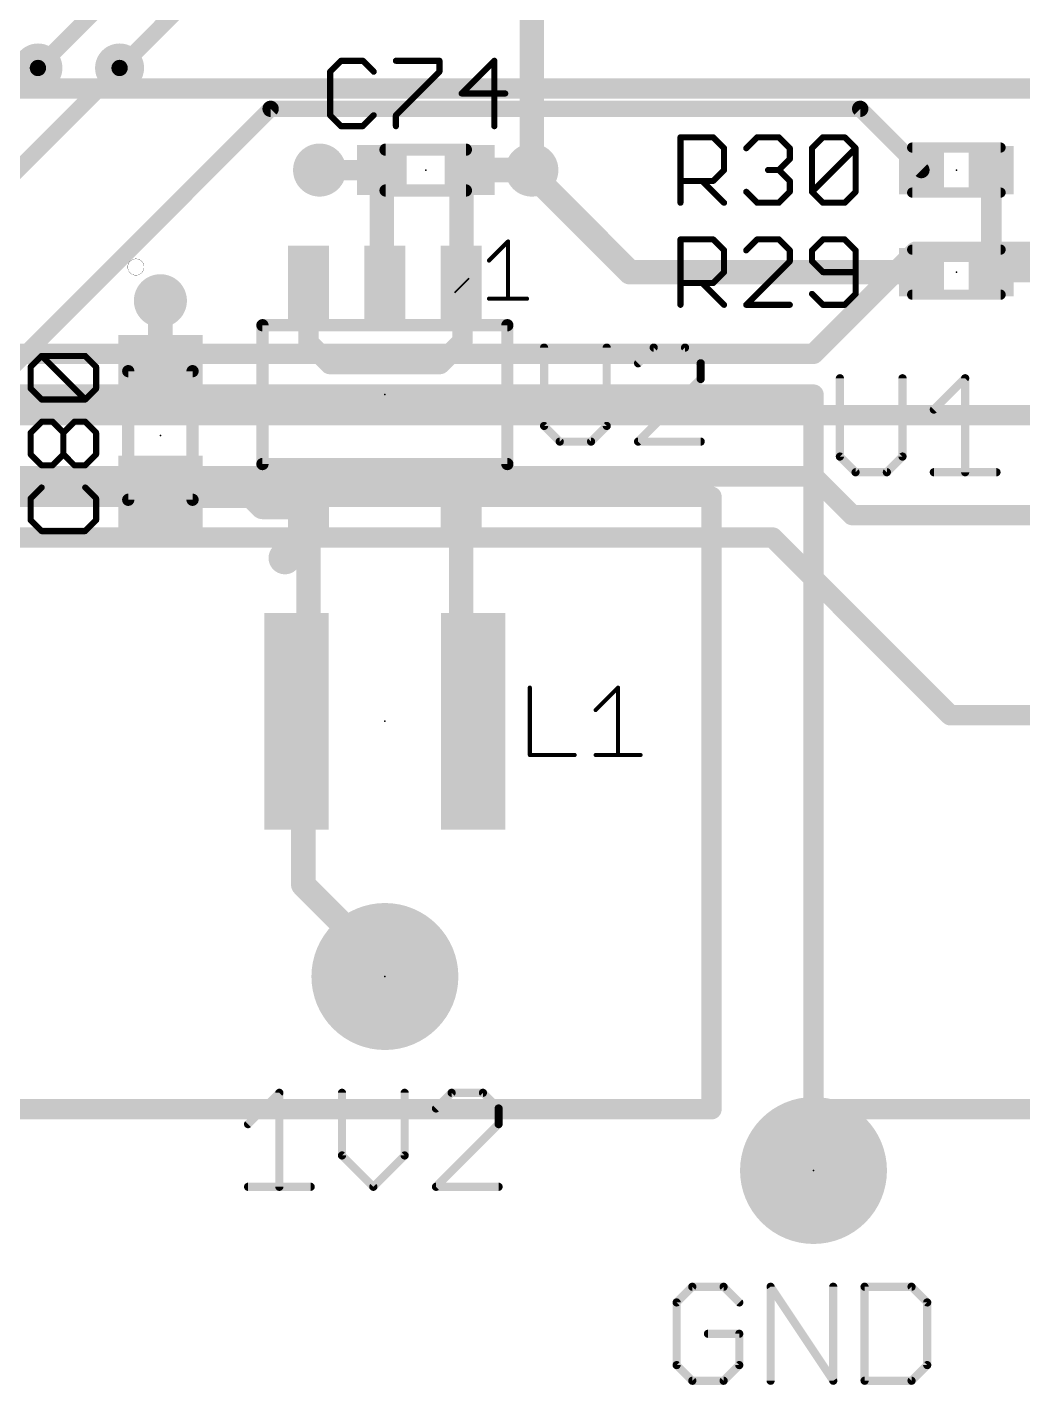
# Model space of a CAD drawing. Extents: x -18 to 144, y -21 to 125.
# Drawn here: x 67.68 to 80.08, y 48.64 to 65.53 of the extents above; entities that cross this region are included whole.
import ezdxf

# ---------------------------------------------------------------- set-up
doc = ezdxf.new("R2010")
doc.units = 0
for name, color, linetype in [('1', 22, 'CONTINUOUS'), ('114', 4, 'CONTINUOUS'), ('15', 23, 'CONTINUOUS'), ('16', 132, 'CONTINUOUS'), ('17', 1, 'CONTINUOUS'), ('18', 110, 'CONTINUOUS'), ('21', 253, 'CONTINUOUS'), ('23', 53, 'CONTINUOUS'), ('25', 253, 'CONTINUOUS'), ('27', 252, 'CONTINUOUS')]:
    doc.layers.add(name, color=color, linetype=linetype)

# ---------------------------------------------------------------- blocks, each defined once
blk = doc.blocks.new('ROUNDP')
at = {"const_width": 0.5}
blk.add_lwpolyline([(0, -0.25, 1), (0, 0.25, 1), (0, -0.25)], format="xyb", dxfattribs=at)
blk = doc.blocks.new('RECT')
blk.add_solid([(-0.5, -0.5), (0.5, -0.5), (-0.5, 0.5), (0.5, 0.5)])
blk = doc.blocks.new('ROUNDV')
at = {"const_width": 0.5}
blk.add_lwpolyline([(0, -0.25, 1), (0, 0.25, 1), (0, -0.25)], format="xyb", dxfattribs=at)

msp = doc.modelspace()

# ---------------------------------------------------------------- linework, layer by layer
at = {"layer": '1'}
for points, const_width in [([(64.0334, 57.8358), (70.7136, 64.516)], 0.2032), ([(70.7136, 64.516), (78.051, 64.516)], 0.2032), ([(78.051, 64.516), (78.813, 63.754)], 0.2032), ([(72.0979, 63.754), (71.3232, 63.754)], 0.254), ([(72.0979, 62.3634), (72.0979, 63.754)], 0.3048), ([(73.1901, 63.754), (73.0885, 63.7248)], 0.3048), ([(73.0885, 63.7248), (73.0885, 62.3278)], 0.3048), ([(73.1901, 63.754), (73.9648, 63.754)], 0.3048), ([(73.9648, 63.754), (73.9648, 63.7032)], 0.3048), ([(73.9648, 63.7032), (75.184, 62.484)], 0.3048), ([(79.683, 62.484), (79.683, 63.754)], 0.254), ([(75.184, 62.484), (78.813, 62.484)], 0.3048), ([(80.838, 62.484), (79.683, 62.484)], 0.254), ([(71.186, 62.3253), (71.186, 61.6052)], 0.254), ([(72.136, 62.3253), (72.0979, 62.3634)], 0.254), ([(73.0885, 62.3278), (73.086, 62.3253)], 0.3048), ([(73.1012, 62.3101), (73.086, 62.3253)], 0.254), ([(73.1012, 61.6204), (73.1012, 62.3101)], 0.254), ([(69.342, 61.202), (69.342, 62.1284)], 0.3048), ([(71.186, 61.6052), (71.4502, 61.341)], 0.254), ([(72.8218, 61.341), (73.1012, 61.6204)], 0.254), ([(71.4502, 61.341), (72.8218, 61.341)], 0.254), ([(69.342, 59.702), (70.473, 59.702)], 0.3048), ([(70.473, 59.702), (70.612, 59.563)], 0.3048), ([(70.612, 59.563), (71.1543, 59.563)], 0.3048), ([(71.1543, 59.563), (71.186, 59.5948)], 0.254), ([(71.186, 59.5948), (71.186, 56.896)], 0.3048), ([(73.086, 59.5948), (73.086, 56.896)], 0.3048), ([(71.186, 56.896), (71.0375, 56.896)], 0.254), ([(71.12, 56.8135), (71.0375, 56.896)], 0.254), ([(71.12, 54.864), (71.12, 56.8135)], 0.3048), ([(73.086, 56.896), (73.2345, 56.896)], 0.254), ([(72.136, 53.848), (71.12, 54.864)], 0.3048), ([(72.136, 53.721), (72.136, 53.848)], 0.254)]:
    msp.add_lwpolyline(points, dxfattribs=dict(at, const_width=const_width))
for points, const_width in [([(70.7136, 64.5668, 1), (70.7136, 64.4652)], 0.1016), ([(70.7495, 64.4801, 1), (70.6777, 64.5519)], 0.1016), ([(78.0869, 64.5519, 1), (78.0151, 64.4801)], 0.1016), ([(78.051, 64.4652, 1), (78.051, 64.5668)], 0.1016), ([(71.3232, 63.8175, 1), (71.3232, 63.6905)], 0.127), ([(72.1741, 63.754, 1), (72.0217, 63.754)], 0.1524), ([(72.0979, 63.6905, 1), (72.0979, 63.8175)], 0.127), ([(73.1647, 63.7248, 1), (73.0123, 63.7248)], 0.1524), ([(73.0674, 63.798, 1), (73.1096, 63.6515)], 0.1524), ([(73.1901, 63.8302, 1), (73.1901, 63.6778)], 0.1524), ([(73.2112, 63.6808, 1), (73.169, 63.8272)], 0.1524), ([(74.041, 63.754, 1), (73.8886, 63.754)], 0.1524), ([(74.0187, 63.7571, 1), (73.9109, 63.6493)], 0.1524), ([(73.9648, 63.6778, 1), (73.9648, 63.8302)], 0.1524), ([(79.7465, 63.754, 1), (79.6195, 63.754)], 0.127), ([(73.8886, 63.7032, 1), (74.041, 63.7032)], 0.1524), ([(78.7771, 63.7181, 1), (78.8489, 63.7899)], 0.1016), ([(75.184, 62.5602, 1), (75.184, 62.4078)], 0.1524), ([(75.1301, 62.4301, 1), (75.2379, 62.5379)], 0.1524), ([(78.813, 62.4078, 1), (78.813, 62.5602)], 0.1524), ([(79.683, 62.5475, 1), (79.683, 62.4205)], 0.127), ([(79.6195, 62.484, 1), (79.7465, 62.484)], 0.127), ([(71.2495, 62.3253, 1), (71.1225, 62.3253)], 0.127), ([(72.0217, 62.3634, 1), (72.1741, 62.3634)], 0.1524), ([(72.1428, 62.4083, 1), (72.053, 62.3184)], 0.127), ([(72.0911, 62.2803, 1), (72.1809, 62.3702)], 0.127), ([(73.0321, 62.3791, 1), (73.1399, 62.2714)], 0.1524), ([(73.0123, 62.3278, 1), (73.1647, 62.3278)], 0.1524), ([(73.1424, 62.2739, 1), (73.0346, 62.3816)], 0.1524), ([(73.1309, 62.3702, 1), (73.0411, 62.2803)], 0.127), ([(73.1647, 62.3101, 1), (73.0377, 62.3101)], 0.127), ([(73.0563, 62.2651, 1), (73.1461, 62.355)], 0.127), ([(69.4182, 62.1284, 1), (69.2658, 62.1284)], 0.1524), ([(71.2309, 61.6501, 1), (71.1411, 61.5603)], 0.127), ([(71.1225, 61.6052, 1), (71.2495, 61.6052)], 0.127), ([(73.0377, 61.6204, 1), (73.1647, 61.6204)], 0.127), ([(73.1461, 61.5755, 1), (73.0563, 61.6653)], 0.127), ([(71.4502, 61.4045, 1), (71.4502, 61.2775)], 0.127), ([(71.4053, 61.2961, 1), (71.4951, 61.3859)], 0.127), ([(72.7769, 61.3859, 1), (72.8667, 61.2961)], 0.127), ([(72.8218, 61.2775, 1), (72.8218, 61.4045)], 0.127), ([(69.2658, 61.202, 1), (69.4182, 61.202)], 0.1524), ([(69.342, 59.7782, 1), (69.342, 59.6258)], 0.1524), ([(70.5269, 59.7559, 1), (70.4191, 59.6481)], 0.1524), ([(70.473, 59.6258, 1), (70.473, 59.7782)], 0.1524), ([(70.612, 59.6392, 1), (70.612, 59.4868)], 0.1524), ([(70.5581, 59.5091, 1), (70.6659, 59.6169)], 0.1524), ([(71.1093, 59.6079, 1), (71.1992, 59.5181)], 0.127), ([(71.2622, 59.5948, 1), (71.1098, 59.5948)], 0.1524), ([(71.2309, 59.5498, 1), (71.1411, 59.6397)], 0.127), ([(71.1543, 59.4868, 1), (71.1543, 59.6392)], 0.1524), ([(73.1622, 59.5948, 1), (73.0098, 59.5948)], 0.1524), ([(71.0824, 56.9409, 1), (70.9925, 56.8511)], 0.127), ([(71.0375, 56.9595, 1), (71.0375, 56.8325)], 0.127), ([(71.1962, 56.8135, 1), (71.0438, 56.8135)], 0.1524), ([(71.1098, 56.896, 1), (71.2622, 56.896)], 0.1524), ([(71.186, 56.8325, 1), (71.186, 56.9595)], 0.127), ([(73.0098, 56.896, 1), (73.1622, 56.896)], 0.1524), ([(73.086, 56.9595, 1), (73.086, 56.8325)], 0.127), ([(73.2345, 56.8325, 1), (73.2345, 56.9595)], 0.127), ([(71.0751, 56.7685, 1), (71.1649, 56.8584)], 0.127), ([(71.1739, 54.9179, 1), (71.0661, 54.8101)], 0.1524), ([(71.0438, 54.864, 1), (71.1962, 54.864)], 0.1524), ([(72.0821, 53.7941, 1), (72.1899, 53.9019)], 0.1524), ([(72.1995, 53.848, 1), (72.0725, 53.848)], 0.127), ([(72.0725, 53.721, 1), (72.1995, 53.721)], 0.127)]:
    msp.add_lwpolyline(points, format="xyb", dxfattribs=dict(at, const_width=const_width))
at = {"layer": '114', "const_width": 0.0025}
msp.add_lwpolyline([(69.0372, 62.4459, 1), (69.0372, 62.6491, 1), (69.0372, 62.4459)], format="xyb", dxfattribs=at)
at = {"layer": '15'}
for points, const_width in [([(67.818, 65.024), (70.358, 67.564)], 0.2032), ([(68.834, 65.024), (70.866, 67.056)], 0.2032), ([(64.77, 64.77), (85.09, 64.77)], 0.254), ([(77.47, 60.96), (46.99, 60.96)], 0.254), ([(77.47, 52.07), (77.47, 60.96)], 0.254), ([(45.72, 59.69), (76.2, 59.69)], 0.254), ([(76.2, 59.69), (76.2, 52.07)], 0.254), ([(76.2, 52.07), (38.608, 52.07)], 0.254), ([(85.09, 52.07), (77.47, 52.07)], 0.254)]:
    msp.add_lwpolyline(points, dxfattribs=dict(at, const_width=const_width))
for points, const_width in [([(67.7821, 65.0599, 1), (67.8539, 64.9881)], 0.1016), ([(68.7981, 65.0599, 1), (68.8699, 64.9881)], 0.1016), ([(77.5335, 60.96, 1), (77.4065, 60.96)], 0.127), ([(77.47, 60.8965, 1), (77.47, 61.0235)], 0.127), ([(76.2635, 59.69, 1), (76.1365, 59.69)], 0.127), ([(76.2, 59.6265, 1), (76.2, 59.7535)], 0.127), ([(76.2, 52.0065, 1), (76.2, 52.1335)], 0.127), ([(77.47, 52.1335, 1), (77.47, 52.0065)], 0.127), ([(76.1365, 52.07, 1), (76.2635, 52.07)], 0.127), ([(77.4065, 52.07, 1), (77.5335, 52.07)], 0.127)]:
    msp.add_lwpolyline(points, format="xyb", dxfattribs=dict(at, const_width=const_width))
at = {"layer": '16'}
for points, const_width in [([(73.9648, 63.754), (73.9648, 66.7004)], 0.3048), ([(67.818, 65.024), (66.04, 63.246)], 0.2032), ([(68.834, 65.024), (66.548, 62.738)], 0.2032), ([(77.47, 61.468), (78.74, 62.738)], 0.254), ([(78.74, 62.738), (84.4042, 62.738)], 0.254), ([(77.47, 61.468), (61.722, 61.468)], 0.254), ([(62.484, 60.706), (84.836, 60.706)], 0.254), ([(67.056, 59.944), (77.47, 59.944)], 0.254), ([(77.47, 59.944), (77.9526, 59.4614)], 0.254), ([(77.9526, 59.4614), (88.2142, 59.4614)], 0.254), ([(67.5132, 59.182), (76.962, 59.182)], 0.254), ([(76.962, 59.182), (79.1718, 56.9722)], 0.254), ([(79.1718, 56.9722), (88.2142, 56.9722)], 0.254)]:
    msp.add_lwpolyline(points, dxfattribs=dict(at, const_width=const_width))
for points, const_width in [([(67.8539, 64.9881, 1), (67.7821, 65.0599)], 0.1016), ([(68.8699, 64.9881, 1), (68.7981, 65.0599)], 0.1016), ([(73.8886, 63.754, 1), (74.041, 63.754)], 0.1524), ([(78.74, 62.8015, 1), (78.74, 62.6745)], 0.127), ([(78.7849, 62.6931, 1), (78.6951, 62.7829)], 0.127), ([(77.4251, 61.5129, 1), (77.5149, 61.4231)], 0.127), ([(77.47, 61.4045, 1), (77.47, 61.5315)], 0.127), ([(77.5149, 59.9889, 1), (77.4251, 59.8991)], 0.127), ([(77.47, 59.8805, 1), (77.47, 60.0075)], 0.127), ([(77.9526, 59.5249, 1), (77.9526, 59.3979)], 0.127), ([(77.9077, 59.4165, 1), (77.9975, 59.5063)], 0.127), ([(77.0069, 59.2269, 1), (76.9171, 59.1371)], 0.127), ([(76.962, 59.1185, 1), (76.962, 59.2455)], 0.127), ([(79.1718, 57.0357, 1), (79.1718, 56.9087)], 0.127), ([(79.1269, 56.9273, 1), (79.2167, 57.0171)], 0.127)]:
    msp.add_lwpolyline(points, format="xyb", dxfattribs=dict(at, const_width=const_width))
at = {"layer": '21'}
for points, const_width in [([(73.144, 64.008), (72.144, 64.008)], 0.1524), ([(78.698, 64.034), (79.798, 64.034)], 0.127), ([(72.144, 63.5), (73.144, 63.5)], 0.1524), ([(78.698, 63.474), (79.798, 63.474)], 0.127), ([(73.4314, 62.6283), (73.6687, 62.8656)], 0.0508), ([(73.6687, 62.8656), (73.6687, 62.1538)], 0.0508), ([(79.798, 62.764), (78.698, 62.764)], 0.127), ([(73.4314, 62.1538), (73.9059, 62.1538)], 0.0508), ([(79.798, 62.204), (78.698, 62.204)], 0.127), ([(70.612, 61.8236), (70.612, 60.0964)], 0.1524), ([(70.612, 61.8236), (73.66, 61.8236)], 0.1524), ([(73.66, 60.0964), (73.66, 61.8236)], 0.1524), ([(69.742, 61.252), (68.942, 61.252)], 0.1524), ([(68.942, 61.252), (68.942, 59.652)], 0.1524), ([(69.742, 59.652), (69.742, 61.252)], 0.1524), ([(70.612, 60.0964), (73.66, 60.0964)], 0.1524), ([(68.942, 59.652), (69.742, 59.652)], 0.1524), ([(70.4327, 51.8844), (70.8225, 52.2742)], 0.1016), ([(70.8225, 52.2742), (70.8225, 51.1048)], 0.1016), ([(71.6021, 52.2742), (71.6021, 51.4946)], 0.1016), ([(72.3817, 51.4946), (72.3817, 52.2742)], 0.1016), ([(72.9664, 52.2742), (72.7715, 52.0793)], 0.1016), ([(73.3562, 52.2742), (72.9664, 52.2742)], 0.1016), ([(73.5511, 52.0793), (73.3562, 52.2742)], 0.1016), ([(73.5511, 51.8844), (73.5511, 52.0793)], 0.1016), ([(72.7715, 51.1048), (73.5511, 51.8844)], 0.1016), ([(71.6021, 51.4946), (71.9919, 51.1048)], 0.1016), ([(71.9919, 51.1048), (72.3817, 51.4946)], 0.1016), ([(70.4327, 51.1048), (71.2123, 51.1048)], 0.1016), ([(73.5511, 51.1048), (72.7715, 51.1048)], 0.1016), ([(75.9616, 49.8612), (75.7667, 49.6663)], 0.1016), ([(76.3514, 49.8612), (75.9616, 49.8612)], 0.1016), ([(76.5463, 49.6663), (76.3514, 49.8612)], 0.1016), ([(76.9361, 48.6918), (76.9361, 49.8612)], 0.1016), ([(76.9361, 49.8612), (77.7157, 48.6918)], 0.1016), ([(77.7157, 48.6918), (77.7157, 49.8612)], 0.1016), ([(78.1055, 49.8612), (78.1055, 48.6918)], 0.1016), ([(78.6902, 49.8612), (78.1055, 49.8612)], 0.1016), ([(78.8851, 49.6663), (78.6902, 49.8612)], 0.1016), ([(75.7667, 49.6663), (75.7667, 48.8867)], 0.1016), ([(78.8851, 48.8867), (78.8851, 49.6663)], 0.1016), ([(76.5463, 49.2765), (76.1565, 49.2765)], 0.1016), ([(76.5463, 48.8867), (76.5463, 49.2765)], 0.1016), ([(75.7667, 48.8867), (75.9616, 48.6918)], 0.1016), ([(76.3514, 48.6918), (76.5463, 48.8867)], 0.1016), ([(78.6902, 48.6918), (78.8851, 48.8867)], 0.1016), ([(75.9616, 48.6918), (76.3514, 48.6918)], 0.1016), ([(78.1055, 48.6918), (78.6902, 48.6918)], 0.1016)]:
    msp.add_lwpolyline(points, dxfattribs=dict(at, const_width=const_width))
for points, const_width in [([(72.144, 64.0461, 1), (72.144, 63.9699)], 0.0762), ([(73.144, 63.9699, 1), (73.144, 64.0461)], 0.0762), ([(78.698, 64.0658, 1), (78.698, 64.0023)], 0.0635), ([(79.798, 64.0023, 1), (79.798, 64.0658)], 0.0635), ([(72.144, 63.5381, 1), (72.144, 63.4619)], 0.0762), ([(73.144, 63.4619, 1), (73.144, 63.5381)], 0.0762), ([(78.698, 63.5058, 1), (78.698, 63.4423)], 0.0635), ([(79.798, 63.4423, 1), (79.798, 63.5058)], 0.0635), ([(73.6814, 62.8656, 1), (73.656, 62.8656)], 0.0254), ([(73.6776, 62.8566, 1), (73.6597, 62.8746)], 0.0254), ([(78.698, 62.7958, 1), (78.698, 62.7323)], 0.0635), ([(79.798, 62.7323, 1), (79.798, 62.7958)], 0.0635), ([(73.4224, 62.6373, 1), (73.4404, 62.6194)], 0.0254), ([(73.4314, 62.1665, 1), (73.4314, 62.1411)], 0.0254), ([(73.656, 62.1538, 1), (73.6814, 62.1538)], 0.0254), ([(73.9059, 62.1411, 1), (73.9059, 62.1665)], 0.0254), ([(78.698, 62.2358, 1), (78.698, 62.1722)], 0.0635), ([(79.798, 62.1722, 1), (79.798, 62.2358)], 0.0635), ([(70.6501, 61.8236, 1), (70.5739, 61.8236)], 0.0762), ([(70.612, 61.8617, 1), (70.612, 61.7855)], 0.0762), ([(73.6981, 61.8236, 1), (73.6219, 61.8236)], 0.0762), ([(73.66, 61.7855, 1), (73.66, 61.8617)], 0.0762), ([(68.942, 61.2901, 1), (68.942, 61.2139)], 0.0762), ([(68.9801, 61.252, 1), (68.9039, 61.252)], 0.0762), ([(69.7801, 61.252, 1), (69.7039, 61.252)], 0.0762), ([(69.742, 61.2139, 1), (69.742, 61.2901)], 0.0762), ([(70.612, 60.1345, 1), (70.612, 60.0583)], 0.0762), ([(70.5739, 60.0964, 1), (70.6501, 60.0964)], 0.0762), ([(73.6219, 60.0964, 1), (73.6981, 60.0964)], 0.0762), ([(73.66, 60.0583, 1), (73.66, 60.1345)], 0.0762), ([(68.942, 59.6901, 1), (68.942, 59.6139)], 0.0762), ([(68.9039, 59.652, 1), (68.9801, 59.652)], 0.0762), ([(69.7039, 59.652, 1), (69.7801, 59.652)], 0.0762), ([(69.742, 59.6139, 1), (69.742, 59.6901)], 0.0762), ([(70.9676, 58.928, 1), (70.8152, 58.928)], 0.254), ([(70.8152, 58.928, 1), (70.9676, 58.928)], 0.254), ([(70.8787, 58.928, 1), (70.7517, 58.928)], 0.127), ([(70.7517, 58.928, 1), (70.8787, 58.928)], 0.127), ([(71.0311, 58.928, 1), (70.9041, 58.928)], 0.127), ([(70.9041, 58.928, 1), (71.0311, 58.928)], 0.127), ([(70.8479, 52.2742, 1), (70.7971, 52.2742)], 0.0508), ([(70.8405, 52.2562, 1), (70.8045, 52.2922)], 0.0508), ([(71.6275, 52.2742, 1), (71.5767, 52.2742)], 0.0508), ([(72.4071, 52.2742, 1), (72.3563, 52.2742)], 0.0508), ([(72.9664, 52.2996, 1), (72.9664, 52.2488)], 0.0508), ([(72.9844, 52.2562, 1), (72.9484, 52.2922)], 0.0508), ([(73.3742, 52.2922, 1), (73.3382, 52.2562)], 0.0508), ([(73.3562, 52.2488, 1), (73.3562, 52.2996)], 0.0508), ([(72.7535, 52.0973, 1), (72.7895, 52.0613)], 0.0508), ([(73.5765, 52.0793, 1), (73.5257, 52.0793)], 0.0508), ([(73.5331, 52.0613, 1), (73.5691, 52.0973)], 0.0508), ([(70.4147, 51.9024, 1), (70.4507, 51.8664)], 0.0508), ([(73.5257, 51.8844, 1), (73.5765, 51.8844)], 0.0508), ([(73.5691, 51.8664, 1), (73.5331, 51.9024)], 0.0508), ([(71.6201, 51.5126, 1), (71.5841, 51.4766)], 0.0508), ([(71.5767, 51.4946, 1), (71.6275, 51.4946)], 0.0508), ([(72.3563, 51.4946, 1), (72.4071, 51.4946)], 0.0508), ([(72.3997, 51.4766, 1), (72.3637, 51.5126)], 0.0508), ([(70.4327, 51.1302, 1), (70.4327, 51.0794)], 0.0508), ([(70.7971, 51.1048, 1), (70.8479, 51.1048)], 0.0508), ([(71.2123, 51.0794, 1), (71.2123, 51.1302)], 0.0508), ([(71.9739, 51.1228, 1), (72.0099, 51.0868)], 0.0508), ([(71.9739, 51.0868, 1), (72.0099, 51.1228)], 0.0508), ([(72.7535, 51.1228, 1), (72.7895, 51.0868)], 0.0508), ([(72.7715, 51.1302, 1), (72.7715, 51.0794)], 0.0508), ([(73.5511, 51.0794, 1), (73.5511, 51.1302)], 0.0508), ([(75.9616, 49.8866, 1), (75.9616, 49.8358)], 0.0508), ([(75.9796, 49.8432, 1), (75.9436, 49.8792)], 0.0508), ([(76.3694, 49.8792, 1), (76.3334, 49.8432)], 0.0508), ([(76.3514, 49.8358, 1), (76.3514, 49.8866)], 0.0508), ([(76.9615, 49.8612, 1), (76.9107, 49.8612)], 0.0508), ([(76.9572, 49.8753, 1), (76.915, 49.8471)], 0.0508), ([(77.7411, 49.8612, 1), (77.6903, 49.8612)], 0.0508), ([(78.1309, 49.8612, 1), (78.0801, 49.8612)], 0.0508), ([(78.1055, 49.8866, 1), (78.1055, 49.8358)], 0.0508), ([(78.7082, 49.8792, 1), (78.6722, 49.8432)], 0.0508), ([(78.6902, 49.8358, 1), (78.6902, 49.8866)], 0.0508), ([(75.7487, 49.6843, 1), (75.7847, 49.6483)], 0.0508), ([(75.7921, 49.6663, 1), (75.7413, 49.6663)], 0.0508), ([(76.5283, 49.6483, 1), (76.5643, 49.6843)], 0.0508), ([(78.9105, 49.6663, 1), (78.8597, 49.6663)], 0.0508), ([(78.8671, 49.6483, 1), (78.9031, 49.6843)], 0.0508), ([(76.1565, 49.3019, 1), (76.1565, 49.2511)], 0.0508), ([(76.5717, 49.2765, 1), (76.5209, 49.2765)], 0.0508), ([(76.5463, 49.2511, 1), (76.5463, 49.3019)], 0.0508), ([(75.7847, 48.9047, 1), (75.7487, 48.8687)], 0.0508), ([(75.7413, 48.8867, 1), (75.7921, 48.8867)], 0.0508), ([(76.5209, 48.8867, 1), (76.5717, 48.8867)], 0.0508), ([(76.5643, 48.8687, 1), (76.5283, 48.9047)], 0.0508), ([(78.8597, 48.8867, 1), (78.9105, 48.8867)], 0.0508), ([(78.9031, 48.8687, 1), (78.8671, 48.9047)], 0.0508), ([(75.9616, 48.7172, 1), (75.9616, 48.6664)], 0.0508), ([(75.9436, 48.6738, 1), (75.9796, 48.7098)], 0.0508), ([(76.3334, 48.7098, 1), (76.3694, 48.6738)], 0.0508), ([(76.3514, 48.6664, 1), (76.3514, 48.7172)], 0.0508), ([(76.9107, 48.6918, 1), (76.9615, 48.6918)], 0.0508), ([(77.6903, 48.6918, 1), (77.7411, 48.6918)], 0.0508), ([(77.6946, 48.6777, 1), (77.7368, 48.7059)], 0.0508), ([(78.1055, 48.7172, 1), (78.1055, 48.6664)], 0.0508), ([(78.0801, 48.6918, 1), (78.1309, 48.6918)], 0.0508), ([(78.6722, 48.7098, 1), (78.7082, 48.6738)], 0.0508), ([(78.6902, 48.6664, 1), (78.6902, 48.7172)], 0.0508)]:
    msp.add_lwpolyline(points, format="xyb", dxfattribs=dict(at, const_width=const_width))
at = {"layer": '23'}
for p in [(72.644, 63.754), (79.248, 63.754), (79.248, 62.484), (72.136, 60.96), (69.342, 60.452), (72.136, 56.896), (72.136, 53.721), (77.47, 51.308)]:
    msp.add_point(p, dxfattribs=at)
at = {"layer": '25'}
for points, const_width in [([(75.8144, 63.3476), (75.8144, 64.1611)], 0.0762), ([(75.8144, 64.1611), (76.2211, 64.1611)], 0.0762), ([(76.2211, 64.1611), (76.3567, 64.0255)], 0.0762), ([(76.6329, 64.0255), (76.7685, 64.1611)], 0.0762), ([(76.7685, 64.1611), (77.0397, 64.1611)], 0.0762), ([(77.0397, 64.1611), (77.1753, 64.0255)], 0.0762), ([(77.4515, 64.0255), (77.5871, 64.1611)], 0.0762), ([(77.5871, 64.1611), (77.8583, 64.1611)], 0.0762), ([(77.8583, 64.1611), (77.9938, 64.0255)], 0.0762), ([(76.3567, 64.0255), (76.3567, 63.7543)], 0.0762), ([(77.1753, 64.0255), (77.1753, 63.8899)], 0.0762), ([(77.4515, 63.4832), (77.4515, 64.0255)], 0.0762), ([(77.4515, 63.4832), (77.9938, 64.0255)], 0.0762), ([(77.9938, 64.0255), (77.9938, 63.4832)], 0.0762), ([(77.1753, 63.8899), (77.0397, 63.7543)], 0.0762), ([(76.3567, 63.7543), (76.2211, 63.6188)], 0.0762), ([(77.0397, 63.7543), (76.9041, 63.7543)], 0.0762), ([(77.0397, 63.7543), (77.1753, 63.6188)], 0.0762), ([(76.2211, 63.6188), (75.8144, 63.6188)], 0.0762), ([(76.0855, 63.6188), (76.3567, 63.3476)], 0.0762), ([(76.7685, 63.3476), (76.6329, 63.4832)], 0.0762), ([(77.1753, 63.4832), (77.0397, 63.3476)], 0.0762), ([(77.1753, 63.6188), (77.1753, 63.4832)], 0.0762), ([(77.5871, 63.3476), (77.4515, 63.4832)], 0.0762), ([(77.9938, 63.4832), (77.8583, 63.3476)], 0.0762), ([(77.0397, 63.3476), (76.7685, 63.3476)], 0.0762), ([(77.8583, 63.3476), (77.5871, 63.3476)], 0.0762), ([(75.8144, 62.0776), (75.8144, 62.8911)], 0.0762), ([(75.8144, 62.8911), (76.2211, 62.8911)], 0.0762), ([(76.2211, 62.8911), (76.3567, 62.7555)], 0.0762), ([(76.7685, 62.8911), (76.6329, 62.7555)], 0.0762), ([(77.0397, 62.8911), (76.7685, 62.8911)], 0.0762), ([(77.1753, 62.7555), (77.0397, 62.8911)], 0.0762), ([(77.5871, 62.8911), (77.4515, 62.7555)], 0.0762), ([(77.8583, 62.8911), (77.5871, 62.8911)], 0.0762), ([(77.9938, 62.7555), (77.8583, 62.8911)], 0.0762), ([(76.3567, 62.7555), (76.3567, 62.4843)], 0.0762), ([(77.1753, 62.6199), (77.1753, 62.7555)], 0.0762), ([(77.4515, 62.7555), (77.4515, 62.6199)], 0.0762), ([(77.9938, 62.2132), (77.9938, 62.7555)], 0.0762), ([(76.3567, 62.4843), (76.2211, 62.3488)], 0.0762), ([(76.6329, 62.0776), (77.1753, 62.6199)], 0.0762), ([(77.4515, 62.6199), (77.5871, 62.4843)], 0.0762), ([(77.5871, 62.4843), (77.9938, 62.4843)], 0.0762), ([(76.2211, 62.3488), (75.8144, 62.3488)], 0.0762), ([(76.0855, 62.3488), (76.3567, 62.0776)], 0.0762), ([(77.4515, 62.2132), (77.5871, 62.0776)], 0.0762), ([(77.8583, 62.0776), (77.9938, 62.2132)], 0.0762), ([(77.1753, 62.0776), (76.6329, 62.0776)], 0.0762), ([(77.5871, 62.0776), (77.8583, 62.0776)], 0.0762), ([(77.7982, 61.1642), (77.7982, 60.1897)], 0.1016), ([(78.5778, 60.1897), (78.5778, 61.1642)], 0.1016), ([(78.9676, 60.7744), (79.3574, 61.1642)], 0.1016), ([(79.3574, 61.1642), (79.3574, 59.9948)], 0.1016), ([(77.7982, 60.1897), (77.9931, 59.9948)], 0.1016), ([(78.3829, 59.9948), (78.5778, 60.1897)], 0.1016), ([(77.9931, 59.9948), (78.3829, 59.9948)], 0.1016), ([(78.9676, 59.9948), (79.7472, 59.9948)], 0.1016)]:
    msp.add_lwpolyline(points, dxfattribs=dict(at, const_width=const_width))
for points, const_width in [([(75.8334, 64.1611, 1), (75.7953, 64.1611)], 0.0381), ([(75.8144, 64.1801, 1), (75.8144, 64.142)], 0.0381), ([(76.2346, 64.1746, 1), (76.2076, 64.1476)], 0.0381), ([(76.2211, 64.142, 1), (76.2211, 64.1801)], 0.0381), ([(76.7685, 64.1801, 1), (76.7685, 64.142)], 0.0381), ([(76.782, 64.1476, 1), (76.7551, 64.1746)], 0.0381), ([(77.0532, 64.1746, 1), (77.0262, 64.1476)], 0.0381), ([(77.0397, 64.142, 1), (77.0397, 64.1801)], 0.0381), ([(77.5871, 64.1801, 1), (77.5871, 64.142)], 0.0381), ([(77.6006, 64.1476, 1), (77.5736, 64.1746)], 0.0381), ([(77.8717, 64.1746, 1), (77.8448, 64.1476)], 0.0381), ([(77.8583, 64.142, 1), (77.8583, 64.1801)], 0.0381), ([(76.3757, 64.0255, 1), (76.3376, 64.0255)], 0.0381), ([(76.3432, 64.012, 1), (76.3702, 64.039)], 0.0381), ([(76.6195, 64.039, 1), (76.6464, 64.012)], 0.0381), ([(77.1943, 64.0255, 1), (77.1562, 64.0255)], 0.0381), ([(77.1618, 64.012, 1), (77.1887, 64.039)], 0.0381), ([(77.438, 64.039, 1), (77.465, 64.012)], 0.0381), ([(77.4706, 64.0255, 1), (77.4325, 64.0255)], 0.0381), ([(78.0129, 64.0255, 1), (77.9748, 64.0255)], 0.0381), ([(78.0073, 64.012, 1), (77.9804, 64.039)], 0.0381), ([(77.9804, 64.012, 1), (78.0073, 64.039)], 0.0381), ([(77.1562, 63.8899, 1), (77.1943, 63.8899)], 0.0381), ([(77.1887, 63.8765, 1), (77.1618, 63.9034)], 0.0381), ([(76.3376, 63.7543, 1), (76.3757, 63.7543)], 0.0381), ([(76.3702, 63.7409, 1), (76.3432, 63.7678)], 0.0381), ([(76.9041, 63.7734, 1), (76.9041, 63.7353)], 0.0381), ([(77.0532, 63.7678, 1), (77.0262, 63.7409)], 0.0381), ([(77.0262, 63.7678, 1), (77.0532, 63.7409)], 0.0381), ([(77.0397, 63.7353, 1), (77.0397, 63.7734)], 0.0381), ([(75.8144, 63.6378, 1), (75.8144, 63.5997)], 0.0381), ([(76.099, 63.6322, 1), (76.0721, 63.6053)], 0.0381), ([(76.2076, 63.6322, 1), (76.2346, 63.6053)], 0.0381), ([(76.2211, 63.5997, 1), (76.2211, 63.6378)], 0.0381), ([(76.6464, 63.4967, 1), (76.6195, 63.4697)], 0.0381), ([(77.1943, 63.6188, 1), (77.1562, 63.6188)], 0.0381), ([(77.1618, 63.6053, 1), (77.1887, 63.6322)], 0.0381), ([(77.1887, 63.4697, 1), (77.1618, 63.4967)], 0.0381), ([(77.465, 63.4967, 1), (77.438, 63.4697)], 0.0381), ([(77.438, 63.4967, 1), (77.465, 63.4697)], 0.0381), ([(78.0073, 63.4697, 1), (77.9804, 63.4967)], 0.0381), ([(75.7953, 63.3476, 1), (75.8334, 63.3476)], 0.0381), ([(76.3432, 63.3341, 1), (76.3702, 63.3611)], 0.0381), ([(76.7685, 63.3666, 1), (76.7685, 63.3285)], 0.0381), ([(76.7551, 63.3341, 1), (76.782, 63.3611)], 0.0381), ([(77.0262, 63.3611, 1), (77.0532, 63.3341)], 0.0381), ([(77.0397, 63.3285, 1), (77.0397, 63.3666)], 0.0381), ([(77.1562, 63.4832, 1), (77.1943, 63.4832)], 0.0381), ([(77.4325, 63.4832, 1), (77.4706, 63.4832)], 0.0381), ([(77.5871, 63.3666, 1), (77.5871, 63.3285)], 0.0381), ([(77.5736, 63.3341, 1), (77.6006, 63.3611)], 0.0381), ([(77.8448, 63.3611, 1), (77.8717, 63.3341)], 0.0381), ([(77.8583, 63.3285, 1), (77.8583, 63.3666)], 0.0381), ([(77.9748, 63.4832, 1), (78.0129, 63.4832)], 0.0381), ([(75.8334, 62.8911, 1), (75.7953, 62.8911)], 0.0381), ([(75.8144, 62.9101, 1), (75.8144, 62.872)], 0.0381), ([(76.2346, 62.9046, 1), (76.2076, 62.8776)], 0.0381), ([(76.2211, 62.872, 1), (76.2211, 62.9101)], 0.0381), ([(76.7685, 62.9101, 1), (76.7685, 62.872)], 0.0381), ([(76.782, 62.8776, 1), (76.7551, 62.9046)], 0.0381), ([(77.0532, 62.9046, 1), (77.0262, 62.8776)], 0.0381), ([(77.0397, 62.872, 1), (77.0397, 62.9101)], 0.0381), ([(77.5871, 62.9101, 1), (77.5871, 62.872)], 0.0381), ([(77.6006, 62.8776, 1), (77.5736, 62.9046)], 0.0381), ([(77.8717, 62.9046, 1), (77.8448, 62.8776)], 0.0381), ([(77.8583, 62.872, 1), (77.8583, 62.9101)], 0.0381), ([(76.3757, 62.7555, 1), (76.3376, 62.7555)], 0.0381), ([(76.3432, 62.742, 1), (76.3702, 62.769)], 0.0381), ([(76.6195, 62.769, 1), (76.6464, 62.742)], 0.0381), ([(77.1943, 62.7555, 1), (77.1562, 62.7555)], 0.0381), ([(77.1618, 62.742, 1), (77.1887, 62.769)], 0.0381), ([(77.438, 62.769, 1), (77.465, 62.742)], 0.0381), ([(77.4706, 62.7555, 1), (77.4325, 62.7555)], 0.0381), ([(78.0129, 62.7555, 1), (77.9748, 62.7555)], 0.0381), ([(77.9804, 62.742, 1), (78.0073, 62.769)], 0.0381), ([(76.3376, 62.4843, 1), (76.3757, 62.4843)], 0.0381), ([(76.3702, 62.4709, 1), (76.3432, 62.4978)], 0.0381), ([(77.1562, 62.6199, 1), (77.1943, 62.6199)], 0.0381), ([(77.1887, 62.6065, 1), (77.1618, 62.6334)], 0.0381), ([(77.465, 62.6334, 1), (77.438, 62.6065)], 0.0381), ([(77.4325, 62.6199, 1), (77.4706, 62.6199)], 0.0381), ([(77.5871, 62.5034, 1), (77.5871, 62.4653)], 0.0381), ([(77.5736, 62.4709, 1), (77.6006, 62.4978)], 0.0381), ([(77.9938, 62.4653, 1), (77.9938, 62.5034)], 0.0381), ([(75.8144, 62.3678, 1), (75.8144, 62.3297)], 0.0381), ([(76.099, 62.3622, 1), (76.0721, 62.3353)], 0.0381), ([(76.2076, 62.3622, 1), (76.2346, 62.3353)], 0.0381), ([(76.2211, 62.3297, 1), (76.2211, 62.3678)], 0.0381), ([(77.465, 62.2267, 1), (77.438, 62.1997)], 0.0381), ([(77.9748, 62.2132, 1), (78.0129, 62.2132)], 0.0381), ([(78.0073, 62.1997, 1), (77.9804, 62.2267)], 0.0381), ([(75.7953, 62.0776, 1), (75.8334, 62.0776)], 0.0381), ([(76.3432, 62.0641, 1), (76.3702, 62.0911)], 0.0381), ([(76.6329, 62.0967, 1), (76.6329, 62.0586)], 0.0381), ([(76.6195, 62.0911, 1), (76.6464, 62.0641)], 0.0381), ([(77.1753, 62.0586, 1), (77.1753, 62.0967)], 0.0381), ([(77.5871, 62.0967, 1), (77.5871, 62.0586)], 0.0381), ([(77.5736, 62.0641, 1), (77.6006, 62.0911)], 0.0381), ([(77.8448, 62.0911, 1), (77.8717, 62.0641)], 0.0381), ([(77.8583, 62.0586, 1), (77.8583, 62.0967)], 0.0381), ([(77.8236, 61.1642, 1), (77.7728, 61.1642)], 0.0508), ([(78.6032, 61.1642, 1), (78.5524, 61.1642)], 0.0508), ([(79.3828, 61.1642, 1), (79.332, 61.1642)], 0.0508), ([(79.3754, 61.1462, 1), (79.3394, 61.1822)], 0.0508), ([(78.9496, 60.7924, 1), (78.9856, 60.7564)], 0.0508), ([(77.8162, 60.2077, 1), (77.7802, 60.1717)], 0.0508), ([(77.7728, 60.1897, 1), (77.8236, 60.1897)], 0.0508), ([(78.5524, 60.1897, 1), (78.6032, 60.1897)], 0.0508), ([(78.5958, 60.1717, 1), (78.5598, 60.2077)], 0.0508), ([(77.9931, 60.0202, 1), (77.9931, 59.9694)], 0.0508), ([(77.9751, 59.9768, 1), (78.0111, 60.0128)], 0.0508), ([(78.3649, 60.0128, 1), (78.4009, 59.9768)], 0.0508), ([(78.3829, 59.9694, 1), (78.3829, 60.0202)], 0.0508), ([(78.9676, 60.0202, 1), (78.9676, 59.9694)], 0.0508), ([(79.332, 59.9948, 1), (79.3828, 59.9948)], 0.0508), ([(79.7472, 59.9694, 1), (79.7472, 60.0202)], 0.0508)]:
    msp.add_lwpolyline(points, format="xyb", dxfattribs=dict(at, const_width=const_width))
at = {"layer": '27'}
for points, const_width in [([(71.5898, 65.1136), (71.4542, 64.978)], 0.0762), ([(71.861, 65.1136), (71.5898, 65.1136)], 0.0762), ([(71.9966, 64.978), (71.861, 65.1136)], 0.0762), ([(72.2728, 65.1136), (72.8151, 65.1136)], 0.0762), ([(72.8151, 65.1136), (72.8151, 64.978)], 0.0762), ([(73.4981, 65.1136), (73.0914, 64.7068)], 0.0762), ([(73.4981, 64.3001), (73.4981, 65.1136)], 0.0762), ([(71.4542, 64.978), (71.4542, 64.4357)], 0.0762), ([(72.8151, 64.978), (72.2728, 64.4357)], 0.0762), ([(73.0914, 64.7068), (73.6337, 64.7068)], 0.0762), ([(71.4542, 64.4357), (71.5898, 64.3001)], 0.0762), ([(71.861, 64.3001), (71.9966, 64.4357)], 0.0762), ([(72.2728, 64.4357), (72.2728, 64.3001)], 0.0762), ([(71.5898, 64.3001), (71.861, 64.3001)], 0.0762), ([(74.1172, 61.5452), (74.1172, 60.5707)], 0.1016), ([(74.8968, 60.5707), (74.8968, 61.5452)], 0.1016), ([(75.4815, 61.5452), (75.2866, 61.3503)], 0.1016), ([(75.8713, 61.5452), (75.4815, 61.5452)], 0.1016), ([(76.0662, 61.3503), (75.8713, 61.5452)], 0.1016), ([(67.7284, 61.3061), (67.864, 61.4417)], 0.0762), ([(67.7284, 61.035), (67.7284, 61.3061)], 0.0762), ([(67.864, 61.4417), (68.4063, 61.4417)], 0.0762), ([(68.4063, 60.8994), (67.864, 61.4417)], 0.0762), ([(68.4063, 61.4417), (68.5419, 61.3061)], 0.0762), ([(68.5419, 61.3061), (68.5419, 61.035)], 0.0762), ([(76.0662, 61.1554), (76.0662, 61.3503)], 0.1016), ([(75.2866, 60.3758), (76.0662, 61.1554)], 0.1016), ([(67.864, 60.8994), (67.7284, 61.035)], 0.0762), ([(68.5419, 61.035), (68.4063, 60.8994)], 0.0762), ([(68.4063, 60.8994), (67.864, 60.8994)], 0.0762), ([(67.7284, 60.4876), (67.864, 60.6231)], 0.0762), ([(67.864, 60.6231), (67.9996, 60.6231)], 0.0762), ([(67.9996, 60.6231), (68.1352, 60.4876)], 0.0762), ([(68.1352, 60.4876), (68.2707, 60.6231)], 0.0762), ([(68.2707, 60.6231), (68.4063, 60.6231)], 0.0762), ([(68.4063, 60.6231), (68.5419, 60.4876)], 0.0762), ([(67.7284, 60.2164), (67.7284, 60.4876)], 0.0762), ([(68.1352, 60.2164), (68.1352, 60.4876)], 0.0762), ([(68.5419, 60.4876), (68.5419, 60.2164)], 0.0762), ([(74.1172, 60.5707), (74.3121, 60.3758)], 0.1016), ([(74.7019, 60.3758), (74.8968, 60.5707)], 0.1016), ([(74.3121, 60.3758), (74.7019, 60.3758)], 0.1016), ([(76.0662, 60.3758), (75.2866, 60.3758)], 0.1016), ([(67.864, 60.0808), (67.7284, 60.2164)], 0.0762), ([(68.1352, 60.2164), (67.9996, 60.0808)], 0.0762), ([(68.2707, 60.0808), (68.1352, 60.2164)], 0.0762), ([(68.5419, 60.2164), (68.4063, 60.0808)], 0.0762), ([(67.9996, 60.0808), (67.864, 60.0808)], 0.0762), ([(68.4063, 60.0808), (68.2707, 60.0808)], 0.0762), ([(67.864, 59.8046), (67.7284, 59.669)], 0.0762), ([(68.5419, 59.669), (68.4063, 59.8046)], 0.0762), ([(67.7284, 59.669), (67.7284, 59.3978)], 0.0762), ([(68.5419, 59.3978), (68.5419, 59.669)], 0.0762), ([(67.7284, 59.3978), (67.864, 59.2622)], 0.0762), ([(67.864, 59.2622), (68.4063, 59.2622)], 0.0762), ([(68.4063, 59.2622), (68.5419, 59.3978)], 0.0762), ([(73.9394, 57.3158), (73.9394, 56.4769)], 0.0508), ([(74.758, 57.0362), (75.0376, 57.3158)], 0.0508), ([(75.0376, 57.3158), (75.0376, 56.4769)], 0.0508), ([(73.9394, 56.4769), (74.4987, 56.4769)], 0.0508), ([(74.758, 56.4769), (75.3173, 56.4769)], 0.0508)]:
    msp.add_lwpolyline(points, dxfattribs=dict(at, const_width=const_width))
for points, const_width in [([(71.5898, 65.1326, 1), (71.5898, 65.0945)], 0.0381), ([(71.6033, 65.1001, 1), (71.5763, 65.1271)], 0.0381), ([(71.8744, 65.1271, 1), (71.8475, 65.1001)], 0.0381), ([(71.861, 65.0945, 1), (71.861, 65.1326)], 0.0381), ([(72.2728, 65.1326, 1), (72.2728, 65.0945)], 0.0381), ([(72.8342, 65.1136, 1), (72.7961, 65.1136)], 0.0381), ([(72.8151, 65.0945, 1), (72.8151, 65.1326)], 0.0381), ([(73.5172, 65.1136, 1), (73.4791, 65.1136)], 0.0381), ([(73.5116, 65.1001, 1), (73.4847, 65.1271)], 0.0381), ([(71.4408, 64.9915, 1), (71.4677, 64.9645)], 0.0381), ([(71.4733, 64.978, 1), (71.4352, 64.978)], 0.0381), ([(71.9831, 64.9645, 1), (72.01, 64.9915)], 0.0381), ([(72.7961, 64.978, 1), (72.8342, 64.978)], 0.0381), ([(72.8286, 64.9645, 1), (72.8017, 64.9915)], 0.0381), ([(73.0914, 64.7259, 1), (73.0914, 64.6878)], 0.0381), ([(73.0779, 64.7203, 1), (73.1049, 64.6934)], 0.0381), ([(73.6337, 64.6878, 1), (73.6337, 64.7259)], 0.0381), ([(71.4677, 64.4492, 1), (71.4408, 64.4222)], 0.0381), ([(71.4352, 64.4357, 1), (71.4733, 64.4357)], 0.0381), ([(72.01, 64.4222, 1), (71.9831, 64.4492)], 0.0381), ([(72.2593, 64.4492, 1), (72.2863, 64.4222)], 0.0381), ([(72.2919, 64.4357, 1), (72.2538, 64.4357)], 0.0381), ([(71.5898, 64.3191, 1), (71.5898, 64.2811)], 0.0381), ([(71.5763, 64.2866, 1), (71.6033, 64.3136)], 0.0381), ([(71.8475, 64.3136, 1), (71.8744, 64.2866)], 0.0381), ([(71.861, 64.2811, 1), (71.861, 64.3191)], 0.0381), ([(72.2538, 64.3001, 1), (72.2919, 64.3001)], 0.0381), ([(73.4791, 64.3001, 1), (73.5172, 64.3001)], 0.0381), ([(74.1426, 61.5452, 1), (74.0918, 61.5452)], 0.0508), ([(74.9222, 61.5452, 1), (74.8714, 61.5452)], 0.0508), ([(75.4815, 61.5706, 1), (75.4815, 61.5198)], 0.0508), ([(75.4995, 61.5272, 1), (75.4635, 61.5632)], 0.0508), ([(75.8893, 61.5632, 1), (75.8533, 61.5272)], 0.0508), ([(75.8713, 61.5198, 1), (75.8713, 61.5706)], 0.0508), ([(67.7149, 61.3196, 1), (67.7419, 61.2927)], 0.0381), ([(67.7475, 61.3061, 1), (67.7094, 61.3061)], 0.0381), ([(67.864, 61.4608, 1), (67.864, 61.4227)], 0.0381), ([(67.8775, 61.4552, 1), (67.8505, 61.4282)], 0.0381), ([(67.8775, 61.4282, 1), (67.8505, 61.4552)], 0.0381), ([(68.4198, 61.4552, 1), (68.3928, 61.4282)], 0.0381), ([(68.4063, 61.4227, 1), (68.4063, 61.4608)], 0.0381), ([(68.5609, 61.3061, 1), (68.5229, 61.3061)], 0.0381), ([(68.5284, 61.2927, 1), (68.5554, 61.3196)], 0.0381), ([(75.2686, 61.3683, 1), (75.3046, 61.3323)], 0.0508), ([(76.0916, 61.3503, 1), (76.0408, 61.3503)], 0.0508), ([(76.0482, 61.3323, 1), (76.0842, 61.3683)], 0.0508), ([(76.0408, 61.1554, 1), (76.0916, 61.1554)], 0.0508), ([(76.0842, 61.1374, 1), (76.0482, 61.1734)], 0.0508), ([(67.7419, 61.0484, 1), (67.7149, 61.0215)], 0.0381), ([(67.7094, 61.035, 1), (67.7475, 61.035)], 0.0381), ([(68.5229, 61.035, 1), (68.5609, 61.035)], 0.0381), ([(68.5554, 61.0215, 1), (68.5284, 61.0484)], 0.0381), ([(67.864, 60.9184, 1), (67.864, 60.8803)], 0.0381), ([(67.8505, 60.8859, 1), (67.8775, 60.9129)], 0.0381), ([(68.3928, 60.9129, 1), (68.4198, 60.8859)], 0.0381), ([(68.3928, 60.8859, 1), (68.4198, 60.9129)], 0.0381), ([(68.4063, 60.8803, 1), (68.4063, 60.9184)], 0.0381), ([(67.864, 60.6422, 1), (67.864, 60.6041)], 0.0381), ([(67.8775, 60.6097, 1), (67.8505, 60.6366)], 0.0381), ([(68.013, 60.6366, 1), (67.9861, 60.6097)], 0.0381), ([(67.9996, 60.6041, 1), (67.9996, 60.6422)], 0.0381), ([(68.2707, 60.6422, 1), (68.2707, 60.6041)], 0.0381), ([(68.2842, 60.6097, 1), (68.2573, 60.6366)], 0.0381), ([(68.4198, 60.6366, 1), (68.3928, 60.6097)], 0.0381), ([(68.4063, 60.6041, 1), (68.4063, 60.6422)], 0.0381), ([(67.7149, 60.501, 1), (67.7419, 60.4741)], 0.0381), ([(67.7475, 60.4876, 1), (67.7094, 60.4876)], 0.0381), ([(68.1542, 60.4876, 1), (68.1161, 60.4876)], 0.0381), ([(68.1217, 60.501, 1), (68.1486, 60.4741)], 0.0381), ([(68.1217, 60.4741, 1), (68.1486, 60.501)], 0.0381), ([(68.5609, 60.4876, 1), (68.5229, 60.4876)], 0.0381), ([(68.5284, 60.4741, 1), (68.5554, 60.501)], 0.0381), ([(74.1352, 60.5887, 1), (74.0992, 60.5527)], 0.0508), ([(74.0918, 60.5707, 1), (74.1426, 60.5707)], 0.0508), ([(74.8714, 60.5707, 1), (74.9222, 60.5707)], 0.0508), ([(74.9148, 60.5527, 1), (74.8788, 60.5887)], 0.0508), ([(74.3121, 60.4012, 1), (74.3121, 60.3504)], 0.0508), ([(74.2941, 60.3578, 1), (74.3301, 60.3938)], 0.0508), ([(74.6839, 60.3938, 1), (74.7199, 60.3578)], 0.0508), ([(74.7019, 60.3504, 1), (74.7019, 60.4012)], 0.0508), ([(75.2686, 60.3938, 1), (75.3046, 60.3578)], 0.0508), ([(75.2866, 60.4012, 1), (75.2866, 60.3504)], 0.0508), ([(76.0662, 60.3504, 1), (76.0662, 60.4012)], 0.0508), ([(67.7419, 60.2299, 1), (67.7149, 60.2029)], 0.0381), ([(67.7094, 60.2164, 1), (67.7475, 60.2164)], 0.0381), ([(68.1486, 60.2299, 1), (68.1217, 60.2029)], 0.0381), ([(68.1161, 60.2164, 1), (68.1542, 60.2164)], 0.0381), ([(68.1486, 60.2029, 1), (68.1217, 60.2299)], 0.0381), ([(68.5229, 60.2164, 1), (68.5609, 60.2164)], 0.0381), ([(68.5554, 60.2029, 1), (68.5284, 60.2299)], 0.0381), ([(67.864, 60.0999, 1), (67.864, 60.0618)], 0.0381), ([(67.8505, 60.0673, 1), (67.8775, 60.0943)], 0.0381), ([(67.9861, 60.0943, 1), (68.013, 60.0673)], 0.0381), ([(67.9996, 60.0618, 1), (67.9996, 60.0999)], 0.0381), ([(68.2707, 60.0999, 1), (68.2707, 60.0618)], 0.0381), ([(68.2573, 60.0673, 1), (68.2842, 60.0943)], 0.0381), ([(68.3928, 60.0943, 1), (68.4198, 60.0673)], 0.0381), ([(68.4063, 60.0618, 1), (68.4063, 60.0999)], 0.0381), ([(67.8775, 59.7911, 1), (67.8505, 59.818)], 0.0381), ([(68.4198, 59.818, 1), (68.3928, 59.7911)], 0.0381), ([(67.7149, 59.6824, 1), (67.7419, 59.6555)], 0.0381), ([(67.7475, 59.669, 1), (67.7094, 59.669)], 0.0381), ([(68.5609, 59.669, 1), (68.5229, 59.669)], 0.0381), ([(68.5284, 59.6555, 1), (68.5554, 59.6824)], 0.0381), ([(67.7419, 59.4113, 1), (67.7149, 59.3843)], 0.0381), ([(67.7094, 59.3978, 1), (67.7475, 59.3978)], 0.0381), ([(67.864, 59.2813, 1), (67.864, 59.2432)], 0.0381), ([(67.8505, 59.2488, 1), (67.8775, 59.2757)], 0.0381), ([(68.3928, 59.2757, 1), (68.4198, 59.2488)], 0.0381), ([(68.4063, 59.2432, 1), (68.4063, 59.2813)], 0.0381), ([(68.5229, 59.3978, 1), (68.5609, 59.3978)], 0.0381), ([(68.5554, 59.3843, 1), (68.5284, 59.4113)], 0.0381), ([(73.9521, 57.3158, 1), (73.9267, 57.3158)], 0.0254), ([(75.0503, 57.3158, 1), (75.0249, 57.3158)], 0.0254), ([(75.0466, 57.3068, 1), (75.0286, 57.3248)], 0.0254), ([(74.749, 57.0452, 1), (74.767, 57.0272)], 0.0254), ([(73.9394, 56.4896, 1), (73.9394, 56.4642)], 0.0254), ([(73.9267, 56.4769, 1), (73.9521, 56.4769)], 0.0254), ([(74.4987, 56.4642, 1), (74.4987, 56.4896)], 0.0254), ([(74.758, 56.4896, 1), (74.758, 56.4642)], 0.0254), ([(75.0249, 56.4769, 1), (75.0503, 56.4769)], 0.0254), ([(75.3173, 56.4642, 1), (75.3173, 56.4896)], 0.0254)]:
    msp.add_lwpolyline(points, format="xyb", dxfattribs=dict(at, const_width=const_width))

# ---------------------------------------------------------------- block references
at = {"layer": '1'}
for p, xscale, yscale, rotation in [((72.0979, 63.754), 0.62, 0.62, 180), ((73.1901, 63.754), 0.62, 0.62, 180), ((78.813, 63.754), 0.56, 0.6, 180), ((79.683, 63.754), 0.56, 0.6, 180), ((71.186, 62.3253), 0.9779, 0.508, 270), ((72.136, 62.3253), 0.9779, 0.508, 270), ((73.086, 62.3253), 0.9779, 0.508, 270), ((71.186, 59.5948), 0.9779, 0.508, 270), ((73.086, 59.5948), 0.9779, 0.508, 270)]:
    msp.add_blockref('RECT', p, dxfattribs=dict(at, xscale=xscale, yscale=yscale, rotation=rotation))
for p, xscale, yscale in [((78.813, 62.484), 0.56, 0.6), ((79.683, 62.484), 0.56, 0.6), ((71.0375, 56.896), 0.8001, 2.6924), ((73.2345, 56.896), 0.8001, 2.6924)]:
    msp.add_blockref('RECT', p, dxfattribs=dict(at, xscale=xscale, yscale=yscale))
at = {"layer": '1', "yscale": 1.05, "rotation": 90}
for p in [(69.342, 61.202), (69.342, 59.702)]:
    msp.add_blockref('RECT', p, dxfattribs=at)
at = {"layer": '17'}
for p, xscale, yscale in [((72.136, 53.721), 1.8288, 1.8288), ((72.136, 53.721), 1.8288, 1.8288), ((72.136, 53.721), 1.6002, 1.6002), ((72.136, 53.721), 1.6002, 1.6002), ((77.47, 51.308), 1.8288, 1.8288), ((77.47, 51.308), 1.8288, 1.8288), ((77.47, 51.308), 1.6002, 1.6002), ((77.47, 51.308), 1.6002, 1.6002)]:
    msp.add_blockref('ROUNDP', p, dxfattribs=dict(at, xscale=xscale, yscale=yscale))
at = {"layer": '18'}
for p, xscale, yscale in [((67.818, 65.024), 0.6096, 0.6096), ((67.818, 65.024), 0.6096, 0.6096), ((68.834, 65.024), 0.6096, 0.6096), ((68.834, 65.024), 0.6096, 0.6096), ((71.3232, 63.754), 0.6604, 0.6604), ((71.3232, 63.754), 0.6604, 0.6604), ((73.9648, 63.754), 0.6604, 0.6604), ((73.9648, 63.754), 0.6604, 0.6604), ((69.342, 62.1284), 0.6604, 0.6604), ((69.342, 62.1284), 0.6604, 0.6604)]:
    msp.add_blockref('ROUNDV', p, dxfattribs=dict(at, xscale=xscale, yscale=yscale))

doc.saveas('drawing.dxf')
